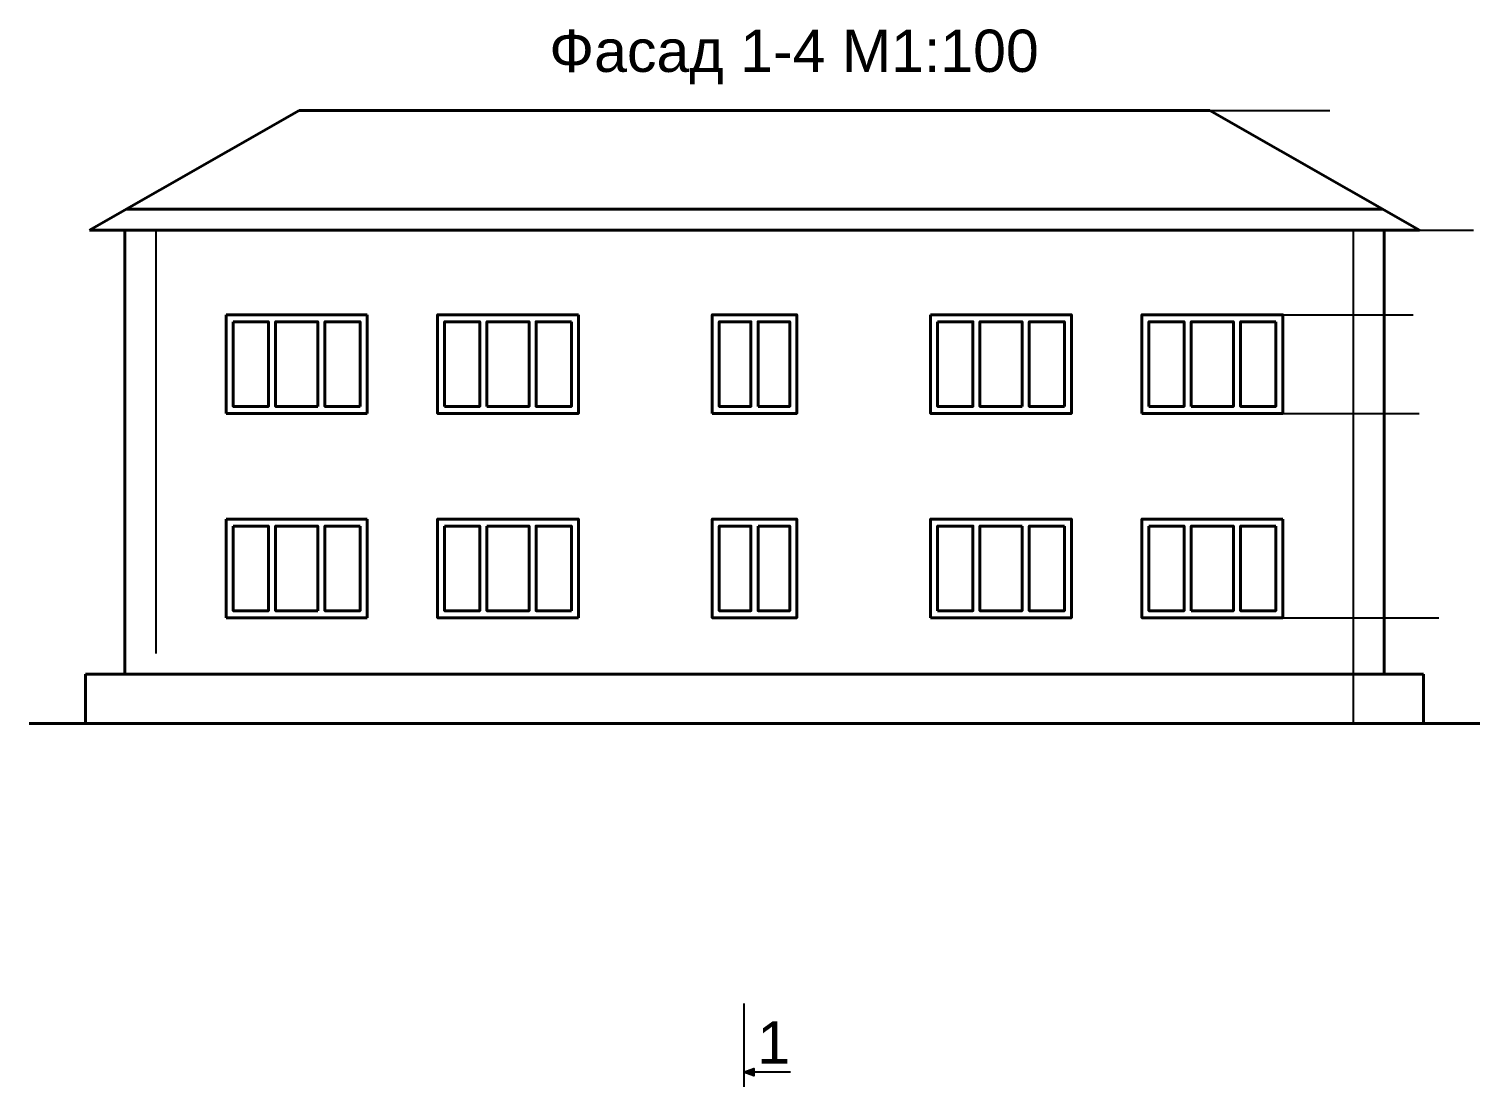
# Model space of a CAD drawing. Header units: millimetres. Extents: x -229914 to 856942, y -268655 to 87212.
# Drawn here: x 334429 to 355029, y -53706 to -38691 of the extents above; entities that cross this region are included whole.
import ezdxf

# ---------------------------------------------------------------- set-up
doc = ezdxf.new("R2010")
doc.units = ezdxf.units.MM
doc.linetypes.add('DASHDOT_axis', pattern=[24, 20, -1.5, 1, -1.5])
doc.layers.add('контур зд фасада', color=7, linetype='Continuous', lineweight=40)
doc.layers.add('Ось', color=7, linetype='DASHDOT_axis', lineweight=25)
doc.styles.get("Standard").update_dxf_attribs({"font": 'arial.ttf'})

msp = doc.modelspace()

# ---------------------------------------------------------------- hatches: boundary and pattern name
h = msp.add_hatch(color=256)
h.dxf.hatch_style = 1
h.paths.add_polyline_path([(344720.626, -53496.47359), (344720.6266, -53446.475), (344576.78909, -53496.47359)])
h.paths.add_polyline_path([(344576.78909, -53496.47359), (344720.62541, -53546.47865), (344720.626, -53496.47359)])

# ---------------------------------------------------------------- linework, layer by layer
at = {"lineweight": 40}
for p, q in [((337229.28797, -42746.18822), (339229.28797, -42746.18822)), ((337229.28797, -44146.18822), (337229.28797, -42746.18822)), ((339229.28797, -44146.18822), (339229.28797, -42746.18822)), ((344128.52205, -42746.18822), (344128.52205, -44146.18822)), ((337229.28797, -44146.18822), (339229.28797, -44146.18822)), ((337229.28797, -45646.18822), (339229.28797, -45646.18822)), ((337229.28797, -47046.18822), (337229.28797, -45646.18822)), ((339229.28797, -47046.18822), (339229.28797, -45646.18822)), ((337229.28797, -47046.18822), (339229.28797, -47046.18822)), ((352229.28797, -47046.18822), (350229.28797, -47046.18822))]:
    msp.add_line(p, q, dxfattribs=at)
at = {"lineweight": 25}
msp.add_line((354879.28797, -48546.18822), (354879.28797, -48546.18822), dxfattribs=at)
msp.add_line((354879.28797, -48546.18822), (354879.28797, -48546.18822), dxfattribs=at)
msp.add_line((354879.28797, -48546.18822), (354879.28797, -48546.18822), dxfattribs=at)
for p, q in [((344576.78909, -52523.17659), (344576.78909, -53706.43226)), ((345238.60269, -53496.47359), (344576.78909, -53496.47359))]:
    msp.add_line(p, q)
at = {"linetype": 'DASHDOT_axis'}
msp.add_lwpolyline([(336230.7566, -41546.18822), (336230.7566, -47554.67669)], dxfattribs=at)
at = {"lineweight": 40}
for points in [[(337329.28797, -42846.18822), (337829.28797, -42846.18822), (337829.28797, -44046.18822), (337329.28797, -44046.18822)], [(338529.28797, -44046.18822), (337929.28797, -44046.18822), (337929.28797, -42846.18822), (338529.28797, -42846.18822)], [(339129.28797, -44046.18822), (338629.28797, -44046.18822), (338629.28797, -42846.18822), (339129.28797, -42846.18822)], [(342229.28797, -42746.18822), (342229.28797, -44146.18822), (340229.28797, -44146.18822), (340229.28797, -42746.18822)], [(340329.28797, -44046.18822), (340829.28797, -44046.18822), (340829.28797, -42846.18822), (340329.28797, -42846.18822)], [(340929.28797, -44046.18822), (341529.28797, -44046.18822), (341529.28797, -42846.18822), (340929.28797, -42846.18822)], [(342129.28797, -42846.18822), (341629.28797, -42846.18822), (341629.28797, -44046.18822), (342129.28797, -44046.18822)], [(344779.28797, -44046.18822), (345230.0539, -44046.18822), (345230.0539, -42846.18822), (344779.28797, -42846.18822)], [(347229.28797, -42746.18822), (347229.28797, -44146.18822), (349229.28797, -44146.18822), (349229.28797, -42746.18822)], [(347329.28797, -42846.18822), (347829.28797, -42846.18822), (347829.28797, -44046.18822), (347329.28797, -44046.18822)], [(348529.28797, -44046.18822), (347929.28797, -44046.18822), (347929.28797, -42846.18822), (348529.28797, -42846.18822)], [(349129.28797, -44046.18822), (348629.28797, -44046.18822), (348629.28797, -42846.18822), (349129.28797, -42846.18822)], [(350229.28797, -44146.18822), (350229.28797, -42746.18822), (352229.28797, -42746.18822), (352229.28797, -44146.18822)], [(350329.28797, -44046.18822), (350829.28797, -44046.18822), (350829.28797, -42846.18822), (350329.28797, -42846.18822)], [(350929.28797, -44046.18822), (351529.28797, -44046.18822), (351529.28797, -42846.18822), (350929.28797, -42846.18822)], [(352129.28797, -42846.18822), (351629.28797, -42846.18822), (351629.28797, -44046.18822), (352129.28797, -44046.18822)], [(342229.28797, -47046.18822), (342229.28797, -45646.18822), (340229.28797, -45646.18822), (340229.28797, -47046.18822)], [(347229.28797, -47046.18822), (347229.28797, -45646.18822), (349229.28797, -45646.18822), (349229.28797, -47046.18822)], [(352229.28797, -45646.18822), (352229.28797, -47046.18822), (350229.28797, -47046.18822), (350229.28797, -45646.18822)], [(337329.28797, -45746.18822), (337829.28797, -45746.18822), (337829.28797, -46946.18822), (337329.28797, -46946.18822)], [(338529.28797, -46946.18822), (338529.28797, -45746.18822), (337929.28797, -45746.18822), (337929.28797, -46946.18822)], [(339129.28797, -45746.18822), (338629.28797, -45746.18822), (338629.28797, -46946.18822), (339129.28797, -46946.18822)], [(340329.28797, -45746.18822), (340829.28797, -45746.18822), (340829.28797, -46946.18822), (340329.28797, -46946.18822)], [(340929.28797, -45746.18822), (341529.28797, -45746.18822), (341529.28797, -46946.18822), (340929.28797, -46946.18822)], [(342129.28797, -46946.18822), (341629.28797, -46946.18822), (341629.28797, -45746.18822), (342129.28797, -45746.18822)], [(344779.28797, -45746.18822), (345230.0539, -45746.18822), (345230.0539, -46946.18822), (344779.28797, -46946.18822)], [(347329.28797, -46946.18822), (347829.28797, -46946.18822), (347829.28797, -45746.18822), (347329.28797, -45746.18822)], [(348529.28797, -45746.18822), (347929.28797, -45746.18822), (347929.28797, -46946.18822), (348529.28797, -46946.18822)], [(349129.28797, -45746.18822), (348629.28797, -45746.18822), (348629.28797, -46946.18822), (349129.28797, -46946.18822)], [(350329.28797, -45746.18822), (350829.28797, -45746.18822), (350829.28797, -46946.18822), (350329.28797, -46946.18822)], [(350929.28797, -46946.18822), (350929.28797, -45746.18822), (351529.28797, -45746.18822), (351529.28797, -46946.18822)], [(352129.28797, -45746.18822), (351629.28797, -45746.18822), (351629.28797, -46946.18822), (352129.28797, -46946.18822)]]:
    msp.add_lwpolyline(points, close=True, dxfattribs=at)
for points in [[(344129.28797, -44146.18822), (345329.28797, -44146.18822), (345329.28797, -42746.18822), (344128.52205, -42746.18822), (344228.52205, -42746.18822)], [(344228.52205, -44046.18822), (344228.52205, -42846.18822), (344228.52205, -44046.18822), (344679.28797, -44046.18822), (344679.28797, -42846.18822), (344228.52205, -42846.18822)], [(344129.28797, -45646.18822), (345329.28797, -45646.18822), (345329.28797, -47046.18822), (344128.52205, -47046.18822), (344228.52205, -47046.18822)], [(344129.28797, -47046.18822), (344129.28797, -45646.18822), (344129.28797, -45746.18822)], [(344228.52205, -45746.18822), (344228.52205, -46946.18822), (344228.52205, -45746.18822), (344679.28797, -45746.18822), (344679.28797, -46946.18822), (344228.52205, -46946.18822)]]:
    msp.add_lwpolyline(points, dxfattribs=at)
msp.add_lwpolyline([(344576.78909, -53496.47359), (344720.6266, -53446.475), (344720.62541, -53546.47865), (344576.78909, -53496.47359)])
at = {"layer": 'контур зд фасада'}
for p, q in [((335289.28797, -41546.18822), (338262.37705, -39846.18822)), ((338262.37705, -39846.18822), (351196.19889, -39846.18822)), ((354169.28797, -41546.18822), (351196.19889, -39846.18822)), ((353646.09382, -41246.18822), (335813.95075, -41246.18822)), ((335789.28797, -41546.18822), (335289.28797, -41546.18822)), ((335789.28797, -41546.18822), (353669.28797, -41546.18822)), ((335789.28797, -41546.18822), (335789.28797, -47846.18822)), ((354169.28797, -41546.18822), (353669.28797, -41546.18822)), ((353669.28797, -41546.18822), (353669.28797, -47846.18822)), ((335229.28797, -47846.18822), (335229.28797, -48546.18822)), ((335789.28797, -47846.18822), (335229.28797, -47846.18822)), ((335789.28797, -47846.18822), (354229.28797, -47846.18822)), ((354229.28797, -47846.18822), (354229.28797, -48546.18822)), ((334429.28797, -48546.18822), (355029.28797, -48546.18822))]:
    msp.add_line(p, q, dxfattribs=at)
at = {"layer": 'Ось', "linetype": 'ByBlock'}
for points in [[(351196.19889, -39846.18822), (352896.83891, -39846.18822)], [(354169.28797, -41546.18822), (354936.83891, -41546.18822)], [(354229.28797, -48546.18822), (354846.83891, -48546.18822)]]:
    msp.add_lwpolyline(points, dxfattribs=at)
at = {"layer": 'Ось', "linetype": 'DASHDOT_axis'}
msp.add_lwpolyline([(353229.28797, -41546.18822), (353229.28797, -48546.18822)], dxfattribs=at)
at = {"layer": 'Ось'}
for points in [[(352229.28797, -42746.18822), (354079.28797, -42746.18822)], [(352229.28797, -44146.18822), (354166.83891, -44146.18822)], [(352229.28797, -47046.18822), (354446.83891, -47046.18822)]]:
    msp.add_lwpolyline(points, dxfattribs=at)

# ---------------------------------------------------------------- texts
at = {"lineweight": 25, "insert": (341815.35924, -38699.54636), "char_height": 600, "attachment_point": 1}
msp.add_mtext_dynamic_manual_height_columns('Фасад 1-4 М1:100', width=7330.3293076, gutter_width=12.5, heights=[0], dxfattribs=at)
at = {"insert": (344768.09443, -52776.28546), "char_height": 600, "attachment_point": 1}
msp.add_mtext_dynamic_manual_height_columns('1', width=369.6234008, gutter_width=12.5, heights=[0], dxfattribs=at)

doc.saveas('drawing.dxf')
